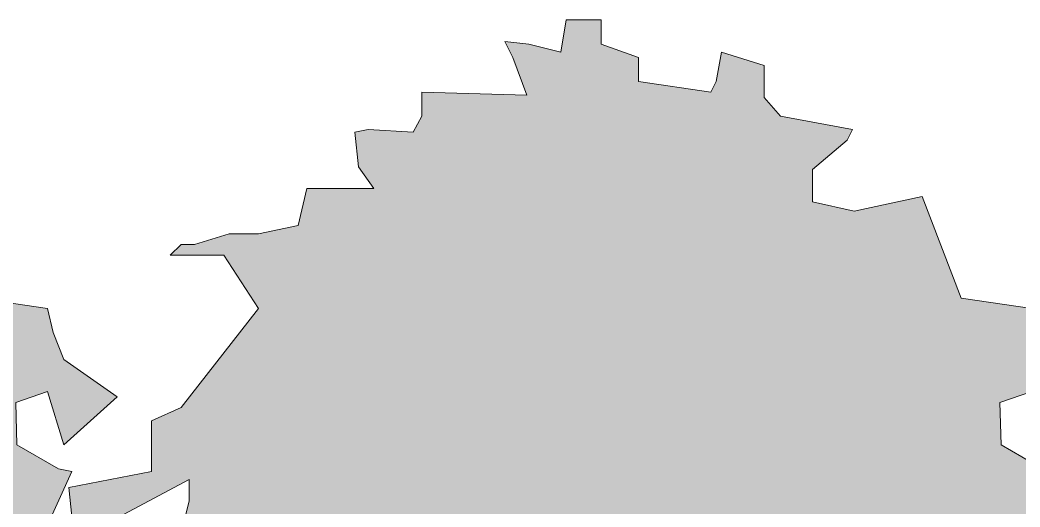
# Model space of a CAD drawing. Header units: metres. Extents: x 2304 to 3408, y 318 to 588.
# Drawn here: x 2784.03 to 2792.24, y 369.79 to 373.79 of the extents above; entities that cross this region are included whole.
import ezdxf

# ---------------------------------------------------------------- set-up
doc = ezdxf.new("R2010")
doc.units = ezdxf.units.M
doc.header["$LTSCALE"] = 5.5
doc.header["$MEASUREMENT"] = 0
doc.layers.add('VEGETAÇÃO', color=76, linetype='Continuous', lineweight=5)

# ---------------------------------------------------------------- blocks, each defined once
blk = doc.blocks.new('Arvore 03')
at = {"true_color": 0xb3ff66}
h = blk.add_hatch(dxfattribs=at)
h.set_pattern_fill('DOTS,_O', color=71, scale=50, double=1)
h.set_pattern_definition([(0, (-129.0644, -209.777), (1.5625, 3.125), [0, -3.125])])
h.paths.add_polyline_path([(61.91, -164.86, -0.060516), (96.78, -139.88, -0.092117), (84.35, -169.57, 0.090502), (48.91, -209.78, 0.327222), (-51.27, -87.58), (-61.93, -85.22), (-63.66, -74.85), (-92.33, -72.56), (-89.7, -62.07), (-89.7, -55.08), (-117.69, -69.93), (-127.32, -73.43), (-129.06, -57.7), (-101.95, -52.45), (-101.95, -35.85), (-92.33, -31.48), (-66.96, 0.86), (-78.33, 18.34), (-95.83, 18.34), (-92.33, 21.84), (-87.96, 21.84), (-76.58, 25.33), (-66.96, 25.33), (-54.07, 28.02), (-51.22, 40.19), (-29.35, 40.19), (-34.33, 47.27), (-35.48, 58.55), (-31.1, 59.42), (-16.46, 58.52), (-13.61, 63.79), (-13.61, 71.66), (20.69, 70.7), (16.13, 83.02), (13.5, 88.26), (21.38, 87.39), (31.87, 84.77), (33.62, 95.26), (44.99, 95.26), (44.99, 87.39), (57.24, 83.02), (57.24, 75.15), (80.85, 71.66), (82.6, 75.15), (84.35, 84.77), (98.35, 80.4), (98.35, 69.91), (103.64, 63.82), (127.21, 59.42), (125.46, 55.92), (114.09, 46.31), (114.09, 35.82), (127.68, 32.7), (149.95, 37.57), (162.7, 4.28), (185.81, 0.86), (187.56, -7), (191.06, -15.74), (208.55, -27.98), (191.06, -43.71), (185.81, -26.23), (175.36, -29.91), (175.74, -43.75), (189.31, -51.58), (193.68, -52.45), (185.81, -69.93), (195.43, -85.67), (167.44, -91.78), (156.07, -75.18), (152.04, -89.16), (173.57, -105.77), (165.7, -115.38), (189.31, -118.88), (195.43, -121.5), (208.55, -136.36), (222.55, -143.35), (198.93, -146.85), (177.94, -138.98), (140.33, -134.61), (127.21, -120.63), (98.61, -103.31, 0.077677)])
for points in [[(-92.33, -72.56), (-89.7, -62.07), (-89.7, -55.08), (-117.69, -69.93)], [(-127.32, -73.43), (-129.06, -57.7), (-101.95, -52.45), (-101.95, -35.85), (-92.33, -31.48), (-66.96, 0.86), (-78.33, 18.34), (-95.83, 18.34), (-92.33, 21.84), (-87.96, 21.84), (-76.58, 25.33), (-66.96, 25.33), (-54.07, 28.02), (-51.22, 40.19), (-29.35, 40.19), (-34.33, 47.27), (-35.48, 58.55), (-31.1, 59.42), (-16.46, 58.52), (-13.61, 63.79), (-13.61, 71.66), (20.69, 70.7), (16.13, 83.02), (13.5, 88.26), (21.38, 87.39), (31.87, 84.77), (33.62, 95.26), (44.99, 95.26), (44.99, 87.39), (57.24, 83.02), (57.24, 75.15), (80.85, 71.66), (82.6, 75.15), (84.35, 84.77), (98.35, 80.4), (98.35, 69.91), (103.64, 63.82), (127.21, 59.42), (125.46, 55.92), (114.09, 46.31), (114.09, 35.82), (127.68, 32.7), (127.68, 32.7), (149.95, 37.57), (162.7, 4.28), (185.81, 0.86), (187.56, -7), (191.06, -15.74), (208.55, -27.98), (191.06, -43.71), (185.81, -26.23), (175.36, -29.91), (175.74, -43.75), (189.31, -51.58), (193.68, -52.45), (185.81, -69.93), (195.43, -85.67), (167.44, -91.78)]]:
    blk.add_lwpolyline(points)

msp = doc.modelspace()

# ---------------------------------------------------------------- block references
at = {"layer": 'VEGETAÇÃO', "xscale": 0.02511318897637808, "yscale": 0.02511318897637808, "zscale": 0.02511318897637808}
for p in [(2779.5936, 371.3953), (2787.6735, 371.3953)]:
    msp.add_blockref('Arvore 03', p, dxfattribs=at)

doc.saveas('drawing.dxf')
